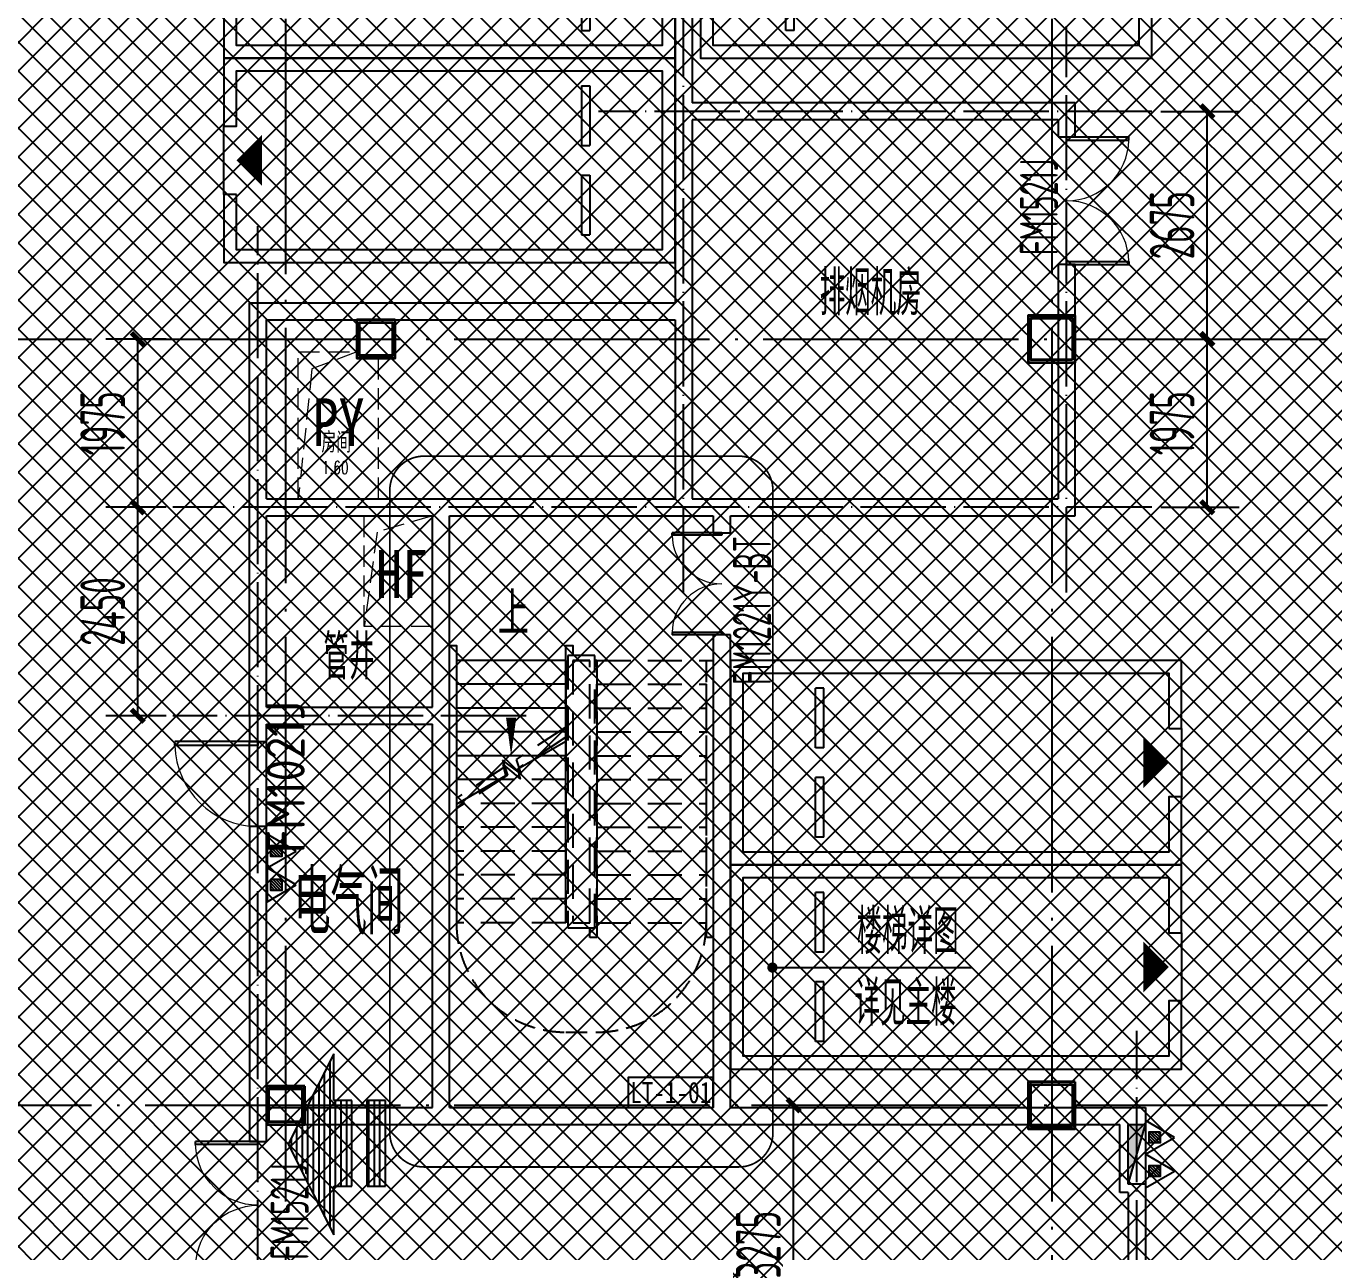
# Model space of a CAD drawing. Extents: x -473190 to 2138458, y -81875 to 2633646.
# Drawn here: x -16745 to -1384, y -17911 to -3513 of the extents above; entities that cross this region are included whole.
import ezdxf
from ezdxf.enums import TextEntityAlignment as Align

# ---------------------------------------------------------------- set-up
doc = ezdxf.new("R2010")
doc.units = 0
doc.header["$LTSCALE"] = 1000
for name, pattern in [('_DASH', [0.6, 0.4, -0.2]), ('DASH', [0.35, 0.25, -0.1]), ('DOTE', [2.42, 2, -0.2, 0.02, -0.2])]:
    doc.linetypes.add(name, pattern=pattern)
for name, color, linetype in [('00-停车位', 67, 'Continuous'), ('A-BEAM', 4, 'Continuous'), ('A-COLUMN', 2, 'Continuous'), ('A-DIM_SYMB', 3, 'Continuous'), ('A-PUB_TEXT', 7, 'Continuous'), ('A-ROOM_NAME', 23, 'Continuous'), ('A-STAIR', 3, 'Continuous'), ('A-WALL', 2, 'Continuous'), ('DIM_LEAD', 3, 'Continuous'), ('DOOR_FIRE', 4, 'Continuous'), ('DOOR_FIRE_TEXT', 7, 'Continuous'), ('DOTE', 1, 'DOTE'), ('PUB_DIM', 3, 'Continuous'), ('PUB_TEXT', 7, 'Continuous'), ('SPACE', 7, 'Continuous'), ('SRC-03F$0$A-SYMB-NUMB-T', 4, 'Continuous'), ('SRC-03F$0$A-WALL', 7, 'Continuous'), ('STAIR', 2, 'Continuous'), ('W-EQUIP_消火栓', 7, 'Continuous'), ('W-EQUIP_灭火器', 7, 'Continuous'), ('WINDOW', 4, 'Continuous'), ('WINDOW_TEXT', 7, 'Continuous'), ('索引线', 252, 'Continuous'), ('雨棚投影', 147, 'Continuous')]:
    doc.layers.add(name, color=color, linetype=linetype)
doc.layers.add('HOLE', color=52, linetype='Continuous', lineweight=15)
doc.layers.add('钢柱', color=51, linetype='Continuous', lineweight=35)
doc.styles.add('8B2_01', font='simhei.ttf', dxfattribs={"width": 0.8})
doc.styles.add('8B2_02', font='tssdeng.shx', dxfattribs={"width": 0.6, "bigfont": 'TSSDCHN.shx'})
doc.styles.add('_TCH_DIM', font='SIMPLEX', dxfattribs={"bigfont": 'GBCBIG'})
doc.styles.add('_TCH_DIM_T3', font='tssdeng.shx', dxfattribs={"width": 0.564706, "bigfont": '@@@tssdchn.shx'})
doc.styles.add('_TCH_SPACE', font='SIMPLEX', dxfattribs={"height": 5, "bigfont": 'GBCBIG'})
doc.styles.add('_TCH_WINDOW', font='tssdeng.shx', dxfattribs={"width": 0.8, "height": 3.5, "bigfont": 'tssdchn.shx'})
doc.styles.add('SRC-03F$0$ECADI-TXT', font='simplex.shx', dxfattribs={"bigfont": 'hztxt.shx'})
doc.styles.get("Standard").update_dxf_attribs({"font": 'gbenor.shx', "bigfont": 'gbcbig.shx'})
doc.dimstyles.new('_TCH_ARCH&&150', dxfattribs={"dimtxt": 525, "dimasz": 150, "dimexe": 375, "dimexo": 450, "dimgap": 150, "dimtad": 1, "dimdec": 0, "dimzin": 0, "dimdsep": 46, "dimtxsty": '_TCH_DIM_T3', "dimblk": 'ARCHTICK', "dimcen": 0.09, "dimclrt": 7, "dimazin": 2, "dimtfac": 1, "dimtdec": 0, "dimtix": 1, "dimtmove": 2, "dimatfit": 3, "dimfxl": 0, "dimtolj": 1, "dimtzin": 0, "dimarcsym": 0})
pattern_1 = [(180, (1311608.96, -1168846.2), (8e-15, -101.6), [])]

# ---------------------------------------------------------------- blocks, each defined once
blk = doc.blocks.new('车位2400x5300')
at = {"layer": '00-停车位', "color": 251}
for p, q in [((-875, -1000), (-175, -1000)), ((-875, -1100), (-875, -1000)), ((-175, -1100), (-175, -1000)), ((175, -1000), (875, -1000)), ((175, -1100), (175, -1000)), ((875, -1100), (875, -1000)), ((-875, -1100), (-175, -1100)), ((175, -1100), (875, -1100)), ((400, -5300), (-400, -5300))]:
    blk.add_line(p, q, dxfattribs=at)
blk.add_lwpolyline([(400, -5150), (400, -5300), (1200, -5300), (1200, 0), (-1200, 0), (-1200, -5300), (-400, -5300), (-400, -5150), (-1050, -5150), (-1050, -150), (1050, -150), (1050, -5150), (400, -5150)], dxfattribs=at)
blk.add_lwpolyline([(0, -5150, 0, 600, 0), (0, -4850, 600, 600, 0)], format="xyseb", dxfattribs=at)
blk = doc.blocks.new('TH66')
h = blk.add_hatch()
h.set_pattern_fill('ANSI31', color=246, scale=64, angle=135, style=0)
h.set_pattern_definition(pattern_1)
h.paths.add_polyline_path([(1277447, 511619), (1277447, 511948), (1278305, 511948), (1276651, 512782), (1274986, 511948), (1275880, 511948), (1275880, 511619)])
h = blk.add_hatch()
h.set_pattern_fill('ANSI31', color=246, scale=64, angle=135, style=0)
h.set_pattern_definition(pattern_1)
h.paths.add_polyline_path([(1277447, 510999), (1277447, 511335), (1275880, 511335), (1275880, 510999)])
at = {"color": 2}
for p, q in [((1276651, 512782), (1274986, 511948)), ((1278305, 511948), (1276651, 512782)), ((1274986, 511948), (1275880, 511948)), ((1275880, 511948), (1275880, 511619)), ((1277447, 511948), (1278305, 511948)), ((1277447, 511619), (1277447, 511948)), ((1275880, 511619), (1277447, 511619)), ((1275880, 511335), (1277447, 511335)), ((1275880, 511335), (1275880, 510999)), ((1277447, 510999), (1277447, 511335)), ((1275880, 510999), (1277447, 510999))]:
    blk.add_line(p, q, dxfattribs=at)
blk = doc.blocks.new('A$C145B3C7C')
at = {"xscale": 0.6400000000000001, "yscale": 0.6400000000000001, "zscale": 0.6400000000000001, "rotation": 90}
blk.add_blockref('TH66', (397862, -994666), dxfattribs=at)
blk = doc.blocks.new('A$C00330F2E')
at = {"layer": '钢柱', "color": 4, "lineweight": 35}
for points in [[(49725, -162050), (49175, -162050), (49175, -162600), (49725, -162600)], [(41738, -162100), (41288, -162100), (41288, -162550), (41738, -162550)], [(41708, -162520), (41318, -162520), (41318, -162130), (41708, -162130)], [(49695, -162570), (49205, -162570), (49205, -162080), (49695, -162080)], [(40675, -171100), (40225, -171100), (40225, -171550), (40675, -171550)], [(49725, -171050), (49175, -171050), (49175, -171600), (49725, -171600)], [(49695, -171570), (49205, -171570), (49205, -171080), (49695, -171080)], [(40645, -171520), (40255, -171520), (40255, -171130), (40645, -171130)]]:
    blk.add_lwpolyline(points, close=True, dxfattribs=at)
blk = doc.blocks.new('A$C4F5A101F')
at = {"layer": 'DOTE', "color": 16, "linetype": 'DOTE', "ltscale": 1.5}
for p, q in [((-216339.7, 16373.7), (-216339.7, -213765.2)), ((-207339.7, 16373.7), (-207339.7, -213765.2)), ((-297848.4, -165257.4), (-173939.7, -165257.4)), ((-297848.4, -174257.4), (-173939.7, -174257.4))]:
    blk.add_line(p, q, dxfattribs=at)
blk = doc.blocks.new('_ArchTick')
at = {"color": 0, "linetype": 'ByBlock', "const_width": 0.4}
blk.add_lwpolyline([(-0.5, -0.5), (0.5, 0.5)], dxfattribs=at)
blk = doc.blocks.new('*D5549')
at = {"layer": 'Defpoints', "color": 0, "transparency": 16777216}
for p in [(39589, -150275), (40373, -150275), (40373, -152725)]:
    blk.add_point(p, dxfattribs=at)
at = {"layer": 'PUB_DIM', "color": 0, "lineweight": -2, "transparency": 16777216}
for p, q in [((39923, -150275), (39214, -150275)), ((39589, -152725), (39589, -150275)), ((39923, -152725), (39214, -152725))]:
    blk.add_line(p, q, dxfattribs=at)
at = {"layer": 'PUB_DIM', "color": 0, "lineweight": -2, "transparency": 16777216, "xscale": 150, "yscale": 150, "zscale": 150}
for p, rotation in [((39589, -150275), 90), ((39589, -152725), 270)]:
    blk.add_blockref('_ArchTick', p, dxfattribs=dict(at, rotation=rotation))
at = {"layer": 'PUB_DIM', "color": 7, "transparency": 16777216, "insert": (39177, -151500), "char_height": 525, "attachment_point": 5, "rotation": 90, "style": '_TCH_DIM_T3'}
blk.add_mtext('\\A1;2450', dxfattribs=at)
blk = doc.blocks.new('*D5550')
at = {"layer": 'Defpoints', "color": 0, "transparency": 16777216}
for p in [(39589, -148300), (40373, -148300), (40373, -150275)]:
    blk.add_point(p, dxfattribs=at)
at = {"layer": 'PUB_DIM', "color": 0, "lineweight": -2, "transparency": 16777216}
for p, q in [((39923, -148300), (39214, -148300)), ((39589, -150275), (39589, -148300)), ((39923, -150275), (39214, -150275))]:
    blk.add_line(p, q, dxfattribs=at)
at = {"layer": 'PUB_DIM', "color": 0, "lineweight": -2, "transparency": 16777216, "xscale": 150, "yscale": 150, "zscale": 150}
for p, rotation in [((39589, -148300), 90), ((39589, -150275), 270)]:
    blk.add_blockref('_ArchTick', p, dxfattribs=dict(at, rotation=rotation))
at = {"layer": 'PUB_DIM', "color": 7, "transparency": 16777216, "insert": (39177, -149288), "char_height": 525, "attachment_point": 5, "rotation": 90, "style": '_TCH_DIM_T3'}
blk.add_mtext('\\A1;1975', dxfattribs=at)
blk = doc.blocks.new('*D5551')
at = {"layer": 'Defpoints', "color": 0, "transparency": 16777216}
for p in [(51157, -145625), (52152, -145625), (51157, -148300)]:
    blk.add_point(p, dxfattribs=at)
at = {"layer": 'PUB_DIM', "color": 0, "lineweight": -2, "transparency": 16777216}
for p, q in [((51607, -145625), (52527, -145625)), ((52152, -148300), (52152, -145625)), ((51607, -148300), (52527, -148300))]:
    blk.add_line(p, q, dxfattribs=at)
at = {"layer": 'PUB_DIM', "color": 0, "lineweight": -2, "transparency": 16777216, "xscale": 150, "yscale": 150, "zscale": 150}
for p, rotation in [((52152, -145625), 90), ((52152, -148300), 270)]:
    blk.add_blockref('_ArchTick', p, dxfattribs=dict(at, rotation=rotation))
at = {"layer": 'PUB_DIM', "color": 7, "transparency": 16777216, "insert": (51739, -146962), "char_height": 525, "attachment_point": 5, "rotation": 90, "style": '_TCH_DIM_T3'}
blk.add_mtext('\\A1;2675', dxfattribs=at)
blk = doc.blocks.new('*D5552')
at = {"layer": 'Defpoints', "color": 0, "transparency": 16777216}
for p in [(51157, -148300), (52152, -148300), (51157, -150275)]:
    blk.add_point(p, dxfattribs=at)
at = {"layer": 'PUB_DIM', "color": 0, "lineweight": -2, "transparency": 16777216}
for p, q in [((51607, -148300), (52527, -148300)), ((52152, -150275), (52152, -148300)), ((51607, -150275), (52527, -150275))]:
    blk.add_line(p, q, dxfattribs=at)
at = {"layer": 'PUB_DIM', "color": 0, "lineweight": -2, "transparency": 16777216, "xscale": 150, "yscale": 150, "zscale": 150}
for p, rotation in [((52152, -148300), 90), ((52152, -150275), 270)]:
    blk.add_blockref('_ArchTick', p, dxfattribs=dict(at, rotation=rotation))
at = {"layer": 'PUB_DIM', "color": 7, "transparency": 16777216, "insert": (51739, -149288), "char_height": 525, "attachment_point": 5, "rotation": 90, "style": '_TCH_DIM_T3'}
blk.add_mtext('\\A1;1975', dxfattribs=at)
blk = doc.blocks.new('SRC-03F$0$ECADI-TAG-CODE')
at = {"layer": 'SRC-03F$0$A-SYMB-NUMB-T', "color": 1}
blk.add_lwpolyline([(3.41, 8.1), (13.41, 8.1), (13.41, 4.6), (3.41, 4.6)], close=True, dxfattribs=at)
at = {"layer": 'SRC-03F$0$A-SYMB-NUMB-T', "style": 'SRC-03F$0$ECADI-TXT', "width": 0.7}
blk.add_attdef('CODE', text='', height=2.5, dxfattribs=at).set_placement((8.41, 6.35), align=Align.MIDDLE_CENTER)
blk = doc.blocks.new('$TwtSys$00000434')
for p, q in [((-0.5, 0.5), (-0.5, -0.5)), ((-0.5, -0.5), (0.5, 0.5)), ((0.5, 0.5), (-0.5, 0.5)), ((0.5, -0.5), (0.5, 0.5)), ((-0.5, -0.5), (0.5, -0.5))]:
    blk.add_line(p, q)
blk.add_solid([(0.5, -0.5), (0.5, 0.5), (-0.5, -0.5)])
blk = doc.blocks.new('$TwtSys$00000546')
h = blk.add_hatch()
h.set_pattern_fill('ANSI31', color=256, scale=200, style=0)
h.set_pattern_definition([(45, (-38543.802, -6670.83), (-17.67767, 17.67767), [])])
h.paths.add_polyline_path([(-65, 174), (65, 174), (65, 44), (-65, 44)])
for points in [[(0, 344), (-198, 0), (198, 0)], [(-65, 174), (65, 174), (65, 44), (-65, 44)]]:
    blk.add_lwpolyline(points, close=True)
blk = doc.blocks.new('zzzzzzzzzzzzzzzz')
at = {"layer": 'A-COLUMN'}
for p, q in [((-31384, -346035), (-31834, -346035)), ((-31834, -346035), (-31834, -346485)), ((-31384, -346485), (-31384, -346035)), ((-22334, -345985), (-22884, -345985)), ((-22884, -345985), (-22884, -346535)), ((-22334, -346535), (-22334, -345985)), ((-31834, -346485), (-31384, -346485)), ((-22884, -346535), (-22334, -346535))]:
    blk.add_line(p, q, dxfattribs=at)
blk.add_blockref('A$C00330F2E', (-72059, -174935))
blk = doc.blocks.new('*D5775')
at = {"layer": 'Defpoints', "color": 0, "transparency": 16777216}
for p in [(-75306, -44248), (-74363, -44248), (-75306, -47523)]:
    blk.add_point(p, dxfattribs=at)
at = {"layer": 'PUB_DIM', "color": 0, "lineweight": -2, "transparency": 16777216}
for p, q in [((-74856, -44248), (-73988, -44248)), ((-74363, -47523), (-74363, -44248)), ((-74856, -47523), (-73988, -47523))]:
    blk.add_line(p, q, dxfattribs=at)
at = {"layer": 'PUB_DIM', "color": 0, "lineweight": -2, "transparency": 16777216, "xscale": 150, "yscale": 150, "zscale": 150}
for p, rotation in [((-74363, -44248), 90), ((-74363, -47523), 270)]:
    blk.add_blockref('_ArchTick', p, dxfattribs=dict(at, rotation=rotation))
at = {"layer": 'PUB_DIM', "color": 7, "transparency": 16777216, "insert": (-74776, -45885), "char_height": 525, "attachment_point": 5, "rotation": 90, "style": '_TCH_DIM_T3'}
blk.add_mtext('\\A1;3275', dxfattribs=at)
blk = doc.blocks.new('ADFASDF')
h = blk.add_hatch()
h.set_pattern_fill('ANSI37', color=8, scale=150)
h.set_pattern_definition([(45, (0, 0), (-168.3798, 168.3798), []), (135, (0, 0), (-168.3798, -168.3798), [])])
h.paths.add_polyline_path([(521397, 239186), (521397, 224886), (539697, 224886), (539697, 169261), (524947, 169261), (524947, 171211), (527822, 171211), (527922, 176611), (501318, 176611), (501125, 109884), (530547, 109887), (530547, 107449), (538188, 100503), (536147, 98236), (540086, 94690), (517812, 69953), (517812, 59790), (482108, 20136), (405247, 20136), (405247, 26086), (391997, 40436), (391997, 64736), (399997, 64738), (399997, 239186), (409022, 239186)])
blk = doc.blocks.new('$DorLib2D$00000002')
for p, q in [((-0.5, 0), (-0.5, 0.4875)), ((-0.475, 0.4875), (-0.5, 0.4875)), ((-0.475, 0), (-0.475, 0.4875)), ((0.475, 0), (0.475, 0.4875)), ((0.475, 0.4875), (0.5, 0.4875)), ((0.5, 0), (0.5, 0.4875)), ((-0.5, 0), (-0.475, 0)), ((0.5, 0), (0.475, 0))]:
    blk.add_line(p, q)
at = {"lineweight": 13}
for centre, start, end in [((-0.4875, 0), 0, 88.53072), ((0.4875, 0), 91.46928, 180)]:
    blk.add_arc(centre, 0.4875, start, end, dxfattribs=at)
blk = doc.blocks.new('$DorLib2D$00000001')
for p, q in [((0.45, 0.975), (0.5, 0.975)), ((0.45, 0), (0.45, 0.975)), ((0.5, 0), (0.5, 0.975)), ((0.5, 0), (0.45, 0))]:
    blk.add_line(p, q)
at = {"lineweight": 13}
blk.add_arc((0.475, 0), 0.975, 91.4693, 180, dxfattribs=at)
blk = doc.blocks.new('A$C2B5B1B2C')
at = {"layer": 'DOTE', "linetype": 'DOTE', "ltscale": 0.5}
for p, q in [((46000, -151275), (46000, -110975)), ((50500, -151275), (50500, -144625)), ((51500, -145625), (45000, -145625)), ((41000, -170304.5), (41000, -146975)), ((51500, -150275), (40000, -150275)), ((44150, -152725), (40000, -152725)), ((51325, -170304.5), (51325, -156425))]:
    blk.add_line(p, q, dxfattribs=at)
at = {"layer": 'PUB_DIM'}
for p1, p2, distance, picture, middle in [((51156.9, -148300), (51156.9, -145625), -994.9, '*D5551', (51739.4, -146962.5)), ((40373.1, -150275), (40373.1, -148300), 783.8, '*D5550', (39176.8, -149287.5)), ((51156.9, -150275), (51156.9, -148300), -994.9, '*D5552', (51739.4, -149287.5)), ((40373.1, -152725), (40373.1, -150275), 783.8, '*D5549', (39176.8, -151500))]:
    dim = blk.add_aligned_dim(p1=p1, p2=p2, distance=distance, dimstyle='_TCH_ARCH&&150', dxfattribs=at)
    dim.commit()
    dim.dimension.update_dxf_attribs({"geometry": picture, "text_midpoint": middle})
blk = doc.blocks.new('A$C11751E51')
at = {"layer": 'HOLE', "linetype": 'DASH'}
for points in [[(-79493.5, -35397.6), (-80022, -35596.7), (-80181.5, -37122.6)], [(-79243.1, -35472.6), (-79243.1, -37122.6), (-80181.5, -37122.6), (-80181.5, -35397.6), (-79493.5, -35397.6), (-79493.5, -35472.6), (-79243.1, -35472.6)], [(-78606.5, -37322.6), (-79256.1, -37514.7), (-79406.5, -38622.6)]]:
    blk.add_lwpolyline(points, dxfattribs=at)
blk.add_lwpolyline([(-79406.5, -37322.6), (-78606.5, -37322.6), (-78606.5, -38622.6), (-79406.5, -38622.6)], close=True, dxfattribs=at)
at = {"layer": 'SPACE', "style": '_TCH_SPACE'}
blk.add_text('房间', height=241.13, dxfattribs=at).set_placement((-79909, -36582.2))
at = {"layer": 'SPACE', "style": '_TCH_SPACE', "width": 0.705882}
blk.add_text('1.60', height=148.75, dxfattribs=at).set_placement((-79906, -36831.5))
at = {"layer": 'PUB_DIM'}
dim = blk.add_aligned_dim(p1=(-75306.5, -47522.6), p2=(-75306.5, -44247.6), distance=-943.5, dimstyle='_TCH_ARCH&&150', dxfattribs=at)
dim.commit()
dim.dimension.update_dxf_attribs({"geometry": '*D5775', "text_midpoint": (-74775.5, -45885.1)})

msp = doc.modelspace()

# ---------------------------------------------------------------- linework, layer by layer
at = {"layer": 'A-BEAM'}
for points in [[(-11772.7, -14044.4), (-11772.7, -10789.4), (-11690.7, -10789.4), (-11690.7, -14044.4)], [(-10404.7, -14044.4), (-10404.7, -10789.4), (-10322.7, -10789.4), (-10322.7, -10904.4)], [(-10040.7, -10964.4), (-10062.7, -10964.4)], [(-8754.7, -10964.4), (-8672.7, -10964.4)]]:
    msp.add_lwpolyline(points, dxfattribs=at)
at = {"layer": 'A-DIM_SYMB'}
msp.add_lwpolyline([(-11047.7, -10824.4, 0, 0, 0), (-11047.7, -12084.4, 0, 120, 0), (-11047.7, -11634.4, 0, 0, 0)], format="xyseb", dxfattribs=at)
at = {"layer": 'A-STAIR', "color": 8, "linetype": '_DASH'}
for p, q in [((-10062.7, -10904.4), (-10382.7, -10904.4)), ((-10382.7, -10904.4), (-10382.7, -14104.4)), ((-10062.7, -14104.4), (-10062.7, -10904.4)), ((-11690.7, -10964.4), (-11690.7, -12583.3)), ((-10404.7, -10964.4), (-11690.7, -10964.4)), ((-10404.7, -10964.4), (-10404.7, -11746.2)), ((-10322.7, -10964.4), (-10122.7, -10964.4)), ((-10122.7, -10964.4), (-10322.7, -10964.4)), ((-10322.7, -10964.4), (-10322.7, -14044.4)), ((-10122.7, -14044.4), (-10122.7, -10964.4)), ((-10040.7, -14044.4), (-10040.7, -10964.4)), ((-10040.7, -10964.4), (-8754.7, -10964.4)), ((-8754.7, -14044.4), (-8754.7, -10964.4)), ((-10404.7, -11244.4), (-11690.7, -11244.4)), ((-10040.7, -11244.4), (-8754.7, -11244.4)), ((-10404.7, -11524.4), (-11690.7, -11524.4)), ((-10040.7, -11524.4), (-8754.7, -11524.4)), ((-10494.2, -11804.4), (-11690.7, -11804.4)), ((-10404.7, -11746.2), (-10988.5, -12126.2)), ((-10040.7, -11804.4), (-8754.7, -11804.4)), ((-10404.7, -11865.5), (-10956.4, -12224.6)), ((-10404.7, -11865.5), (-10404.7, -14044.4)), ((-10924.3, -12084.4), (-11690.7, -12084.4)), ((-10933.2, -12295.8), (-11148.2, -12134.2)), ((-11148.2, -12134.2), (-11090.2, -12311.8)), ((-10988.5, -12126.2), (-10933.2, -12295.8)), ((-10404.7, -12084.4), (-10741, -12084.4)), ((-10040.7, -12084.4), (-8754.7, -12084.4)), ((-11122.4, -12213.3), (-11690.7, -12583.3)), ((-11090.2, -12311.8), (-11690.7, -12702.7)), ((-11354.4, -12364.4), (-11690.7, -12364.4)), ((-10404.7, -12364.4), (-11171.1, -12364.4)), ((-10040.7, -12364.4), (-8754.7, -12364.4)), ((-11690.7, -12702.7), (-11690.7, -14044.4)), ((-10404.7, -12644.4), (-11601.3, -12644.4)), ((-10040.7, -12644.4), (-8754.7, -12644.4)), ((-10404.7, -12924.4), (-11690.7, -12924.4)), ((-10040.7, -12924.4), (-8754.7, -12924.4)), ((-10404.7, -13204.4), (-11690.7, -13204.4)), ((-10040.7, -13204.4), (-8754.7, -13204.4)), ((-10404.7, -13484.4), (-11690.7, -13484.4)), ((-10040.7, -13484.4), (-8754.7, -13484.4)), ((-10404.7, -13764.4), (-11690.7, -13764.4)), ((-10040.7, -13764.4), (-8754.7, -13764.4)), ((-10404.7, -14044.4), (-11690.7, -14044.4)), ((-10382.7, -14104.4), (-10062.7, -14104.4)), ((-10322.7, -14044.4), (-10122.7, -14044.4)), ((-10040.7, -14044.4), (-8754.7, -14044.4))]:
    msp.add_line(p, q, dxfattribs=at)
at = {"layer": 'A-STAIR'}
for p, q in [((-11690.7, -10964.4), (-11690.7, -12653.4)), ((-10404.7, -10964.4), (-11690.7, -10964.4)), ((-10404.7, -10964.4), (-10404.7, -11910.9)), ((-10404.7, -11244.4), (-11690.7, -11244.4)), ((-10404.7, -11524.4), (-11690.7, -11524.4)), ((-10404.7, -11804.4), (-11690.7, -11804.4)), ((-10969.9, -12237.2), (-10404.7, -11910.9)), ((-10705.2, -12084.4), (-11690.7, -12084.4)), ((-11108.3, -12317.1), (-11143.2, -12186.7)), ((-11143.2, -12186.7), (-10937.1, -12359.6)), ((-10937.1, -12359.6), (-10969.9, -12237.2)), ((-11690.7, -12653.4), (-11108.3, -12317.1)), ((-11190.2, -12364.4), (-11690.7, -12364.4)), ((-11675.2, -12644.4), (-11690.7, -12644.4))]:
    msp.add_line(p, q, dxfattribs=at)
at = {"layer": 'A-STAIR', "color": 8, "linetype": '_DASH'}
for points in [[(-10040.7, -10964.4), (-10040.7, -14219.4), (-10122.7, -14219.4), (-10122.7, -14104.4)], [(-8672.7, -10964.4), (-8672.7, -14219.4), (-8754.7, -14219.4), (-8754.7, -10964.4)]]:
    msp.add_lwpolyline(points, dxfattribs=at)
at = {"layer": 'A-WALL'}
for p, q in [((-9122.7, 1710.6), (-9122.7, -4514.4)), ((-8922.7, 1810.6), (-8922.7, -4414.4)), ((-4422.7, -4414.4), (-8922.7, -4414.4)), ((-4422.7, -4814.4), (-4422.7, -4414.4)), ((-9122.7, -4514.4), (-9122.7, -6764.4)), ((-8922.7, -4614.4), (-8922.7, -6864.4)), ((-4622.7, -4614.4), (-8922.7, -4614.4)), ((-4622.7, -4614.4), (-4622.7, -4814.4)), ((-4622.7, -4814.4), (-4422.7, -4814.4)), ((-4422.7, -6314.4), (-4622.7, -6314.4)), ((-4622.7, -6314.4), (-4622.7, -9064.4)), ((-4422.7, -9264.4), (-4422.7, -6314.4)), ((-14122.7, -6764.4), (-9122.7, -6764.4)), ((-14122.7, -9164.4), (-14122.7, -6764.4)), ((-8922.7, -6864.4), (-8922.7, -9064.4)), ((-13922.7, -6964.4), (-9122.7, -6964.4)), ((-13922.7, -9064.4), (-13922.7, -6964.4)), ((-9122.7, -6964.4), (-9122.7, -9064.4)), ((-14122.7, -11614.4), (-14122.7, -9164.4)), ((-13922.7, -9064.4), (-11872.7, -9064.4)), ((-11872.7, -9064.4), (-9122.7, -9064.4)), ((-8922.7, -9064.4), (-8572.7, -9064.4)), ((-8572.7, -9064.4), (-4622.7, -9064.4)), ((-13922.7, -9264.4), (-11972.7, -9264.4)), ((-13922.7, -11514.4), (-13922.7, -9264.4)), ((-11972.7, -11514.4), (-11972.7, -9264.4)), ((-11772.7, -9264.4), (-9022.7, -9264.4)), ((-11772.7, -11614.4), (-11772.7, -9264.4)), ((-9022.7, -9264.4), (-8672.7, -9264.4)), ((-8672.7, -9264.4), (-8672.7, -9464.4)), ((-8472.7, -9264.4), (-4422.7, -9264.4)), ((-8472.7, -9464.4), (-8472.7, -9264.4)), ((-8672.7, -9464.4), (-8472.7, -9464.4)), ((-8472.7, -10664.4), (-8672.7, -10664.4)), ((-8672.7, -10664.4), (-8672.7, -16214.4)), ((-8472.7, -16214.4), (-8472.7, -10664.4)), ((-13922.7, -11514.4), (-11972.7, -11514.4)), ((-14122.7, -11614.4), (-14122.7, -11914.4)), ((-11772.7, -16214.4), (-11772.7, -11614.4)), ((-13922.7, -11714.4), (-11972.7, -11714.4)), ((-13922.7, -11914.4), (-13922.7, -11714.4)), ((-11972.7, -16214.4), (-11972.7, -11714.4)), ((-14122.7, -11914.4), (-13922.7, -11914.4)), ((-13922.7, -12914.4), (-14122.7, -12914.4)), ((-14122.7, -12914.4), (-14122.7, -16314.4)), ((-13922.7, -16214.4), (-13922.7, -12914.4)), ((-13922.7, -16214.4), (-13697.7, -16214.4)), ((-13697.7, -16214.4), (-11972.7, -16214.4)), ((-11772.7, -16214.4), (-8672.7, -16214.4)), ((-8472.7, -16214.4), (-4647.7, -16214.4)), ((-4647.7, -16214.4), (-3847.7, -16214.4)), ((-3847.7, -16214.4), (-3597.7, -16214.4)), ((-3597.7, -16214.4), (-3597.7, -16414.4)), ((-14122.7, -16314.4), (-14122.7, -16614.4)), ((-13922.7, -16414.4), (-13697.7, -16414.4)), ((-13922.7, -16614.4), (-13922.7, -16414.4)), ((-13697.7, -16414.4), (-11872.7, -16414.4)), ((-11872.7, -16414.4), (-8572.7, -16414.4)), ((-8572.7, -16414.4), (-4647.7, -16414.4)), ((-4647.7, -16414.4), (-3897.7, -16414.4)), ((-3897.7, -17214.4), (-3897.7, -16414.4)), ((-3797.7, -17114.4), (-3797.7, -16414.4)), ((-3797.7, -16414.4), (-3597.7, -16414.4)), ((-14122.7, -16614.4), (-13922.7, -16614.4)), ((-3597.7, -17114.4), (-3797.7, -17114.4)), ((-3597.7, -17114.4), (-3597.7, -28165.8)), ((-3797.7, -17214.4), (-3897.7, -17214.4)), ((-3797.7, -17214.4), (-3797.7, -28065.8))]:
    msp.add_line(p, q, dxfattribs=at)
at = {"layer": 'DIM_LEAD'}
for p, q in [((-7978.3, -14571.8), (-7023.5, -14571.8)), ((-7978.3, -14571.8), (-7023.5, -14571.8)), ((-7978.3, -14571.8), (-7023.5, -14571.8)), ((-7978.3, -14571.8), (-7023.5, -14571.8)), ((-7023.5, -14571.8), (-5638.7, -14571.8))]:
    msp.add_line(p, q, dxfattribs=at)
at = {"layer": 'DIM_LEAD', "const_width": 60}
msp.add_lwpolyline([(-8008.3, -14571.8, 1), (-7948.3, -14571.8, 1)], format="xyb", close=True, dxfattribs=at)
msp.add_lwpolyline([(-8008.3, -14571.8, 1), (-7948.3, -14571.8, 1)], format="xyb", close=True, dxfattribs=at)
msp.add_lwpolyline([(-8008.3, -14571.8, 1), (-7948.3, -14571.8, 1)], format="xyb", close=True, dxfattribs=at)
msp.add_lwpolyline([(-8008.3, -14571.8, 1), (-7948.3, -14571.8, 1)], format="xyb", close=True, dxfattribs=at)
at = {"layer": 'STAIR', "color": 9, "linetype": 'DASH'}
msp.add_lwpolyline([(-10404.7, -15330.4), (-10040.7, -15330.4)], dxfattribs=at)
for centre, start, end in [((-10404.7, -14044.4), 180, 270), ((-10040.7, -14044.4), 270, 0)]:
    msp.add_arc(centre, 1286, start, end, dxfattribs=at)
at = {"layer": 'WINDOW'}
for p, q in [((-14122.7, -12914.4), (-14122.7, -11914.4)), ((-13922.7, -12914.4), (-13922.7, -11914.4))]:
    msp.add_line(p, q, dxfattribs=at)
at = {"layer": '索引线', "linetype": 'DASH', "const_width": 20}
msp.add_lwpolyline([(-8372.7, -8564.4), (-12072.7, -8564.4, 0.4142136), (-12472.7, -8964.4), (-12472.7, -16514.4, 0.4142136), (-12072.7, -16914.4), (-8372.7, -16914.4, 0.4142136), (-7972.7, -16514.4), (-7972.7, -8964.4, 0.4142136)], format="xyb", close=True, dxfattribs=at)

# ---------------------------------------------------------------- block references
for name, p in [('A$C145B3C7C', (-83346.8, 160964.8)), ('A$C11751E51', (66633.7, 28058.1)), ('ADFASDF', (-477545, -71625.7)), ('A$C2B5B1B2C', (-55022.7, 141110.6)), ('A$C00330F2E', (-54147.7, 155135.6))]:
    msp.add_blockref(name, p)
at = {"layer": '00-停车位'}
for p, rotation in [((-9122.7, -2689.4), 270), ((-8822.7, -2689.4), 90), ((-9122.7, -5089.4), 270), ((-8472.7, -12164.4), 90), ((-8472.7, -14564.4), 90)]:
    msp.add_blockref('车位2400x5300', p, dxfattribs=dict(at, rotation=rotation))
at = {"layer": 'DOOR_FIRE'}
ref = msp.add_blockref('$DorLib2D$00000002', (-4522.7, -5564.4), dxfattribs=dict(at, xscale=-1500, yscale=-1500, zscale=200, rotation=89.9999999829188))
ref.add_attrib('A', 'FM1521J', (-4624.6, -6204.1), dxfattribs={"layer": 'DOOR_FIRE_TEXT', "height": 446.25, "rotation": 90, "style": '_TCH_WINDOW', "width": 0.564706})
ref = msp.add_blockref('$DorLib2D$00000002', (-8572.7, -10064.4), dxfattribs=dict(at, xscale=1200, yscale=1200, zscale=200, rotation=90))
ref.add_attrib('A', 'FM1221Y-BT', (-7995.6, -11252.7), dxfattribs={"layer": 'DOOR_FIRE_TEXT', "height": 446.25, "rotation": 90, "style": '_TCH_WINDOW', "width": 0.564706})
ref = msp.add_blockref('$DorLib2D$00000002', (-14022.7, -17364.4), dxfattribs=dict(at, xscale=-1500, yscale=1500, zscale=200, rotation=90))
ref.add_attrib('A', 'FM1521J', (-13426.7, -18004.1), dxfattribs={"layer": 'DOOR_FIRE_TEXT', "height": 446.25, "rotation": 90, "style": '_TCH_WINDOW', "width": 0.564706})
at = {"layer": 'SRC-03F$0$A-WALL'}
ref = msp.add_blockref('SRC-03F$0$ECADI-TAG-CODE', (-8331.9, -16674.4), dxfattribs=dict(at, xscale=-100, yscale=100, zscale=100))
ref.add_attrib('CODE', 'LT-1-01', dxfattribs={"layer": 'SRC-03F$0$A-SYMB-NUMB-T', "height": 250, "style": '8B2_01', "width": 0.8}).set_placement((-9172.7, -16039.4), align=Align.MIDDLE_CENTER)
at = {"layer": 'W-EQUIP_消火栓', "xscale": -700, "yscale": 200, "zscale": 700, "rotation": 270}
msp.add_blockref('$TwtSys$00000434', (-3697.7, -16764.4), dxfattribs=at)
at = {"layer": 'W-EQUIP_灭火器', "rotation": 270}
for p in [(-13915.2, -13203.2), (-13915.2, -13599.9), (-3597.7, -16566), (-3597.7, -16962.8)]:
    msp.add_blockref('$TwtSys$00000546', p, dxfattribs=at)
at = {"layer": 'WINDOW'}
ref = msp.add_blockref('$DorLib2D$00000001', (-14022.7, -12414.4), dxfattribs=dict(at, xscale=1000, yscale=1000, zscale=1000, rotation=90))
ref.add_attrib('A', 'FM1021J', (-13472.7, -13227), dxfattribs={"layer": 'WINDOW_TEXT', "height": 450, "rotation": 90})
at = {"layer": '索引线', "color": 0}
msp.add_blockref('zzzzzzzzzzzzzzzz', (17910.9, 330071), dxfattribs=at)
at = {"layer": '雨棚投影', "linetype": 'DASH', "lineweight": -3, "ltscale": 2}
msp.add_blockref('A$C4F5A101F', (202642, 158068), dxfattribs=at)

# ---------------------------------------------------------------- texts
at = {"layer": 'A-PUB_TEXT', "style": '_TCH_DIM'}
msp.add_text('上', height=506.4, dxfattribs=at).set_placement((-11204.1, -10666.9))
at = {"layer": 'A-ROOM_NAME', "style": '8B2_02', "width": 0.6}
for s, height, p in [('排烟机房', 525, (-7422.8, -6911.2)), ('管井', 525, (-13252.7, -11187.2)), ('电气间', 750, (-13596.4, -14182.4))]:
    msp.add_text(s, height=height, dxfattribs=at).set_placement(p)
at = {"layer": 'A-ROOM_NAME', "color": 1, "style": '8B2_01', "width": 0.8}
for s, p in [('PY', (-13382, -8447)), ('HF ', (-12635.3, -10231.9))]:
    msp.add_text(s, height=563.29, dxfattribs=at).set_placement(p)
at = {"layer": 'PUB_TEXT', "style": '8B2_02', "width": 0.6}
for s, p in [('楼梯详图', (-6989.2, -14414.3)), ('详见主楼', (-7011.6, -15254.3))]:
    msp.add_text(s, height=525, dxfattribs=at).set_placement(p)

doc.saveas('drawing.dxf')
